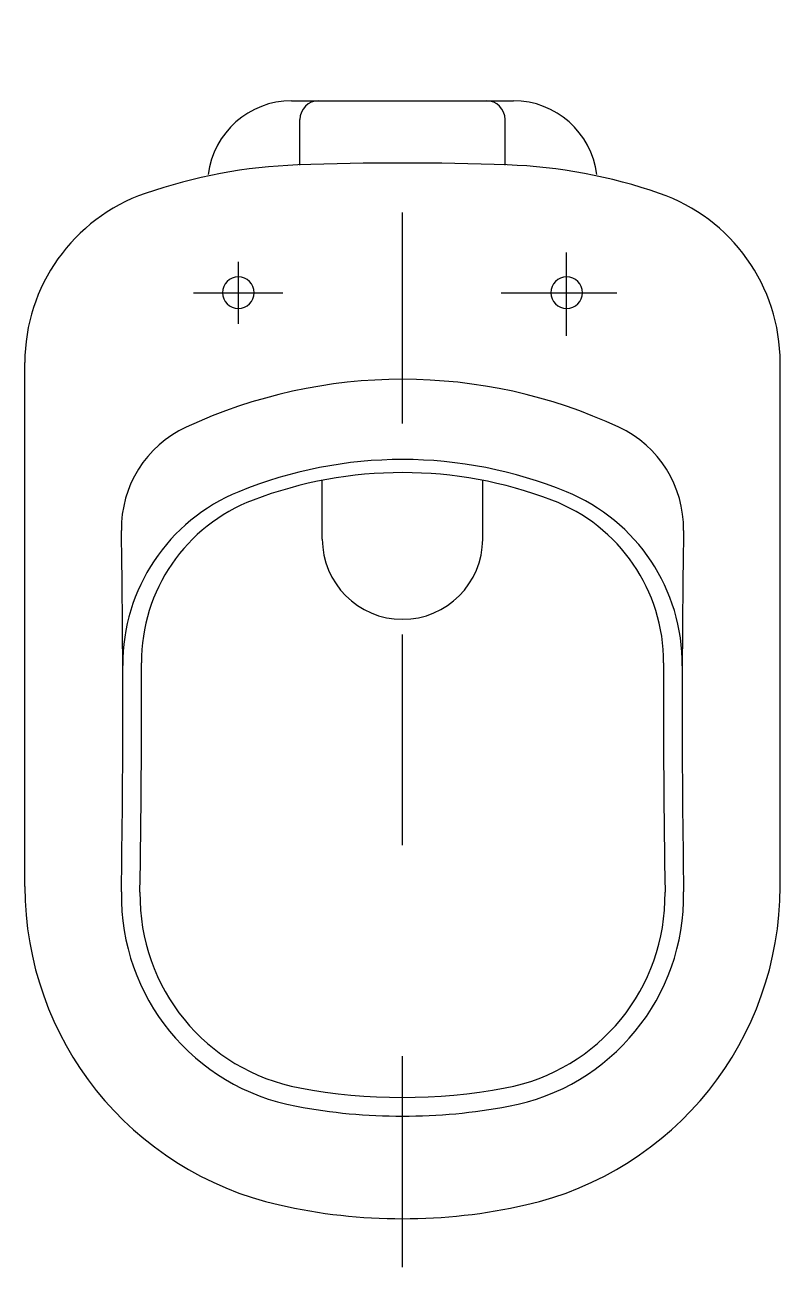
# Model space of a CAD drawing. Extents: x -985.522 to -985.163, y 838.661 to 839.25.
import ezdxf

# ---------------------------------------------------------------- set-up
doc = ezdxf.new("R2010")
doc.units = 0
doc.header["$LTSCALE"] = 0.2
doc.header["$MEASUREMENT"] = 0
doc.linetypes.add('AXES', pattern=[0.54, 0.3, -0.08, 0.08, -0.08])
doc.linetypes.add('CONTINU', pattern=[0])
doc.layers.get('0').update_dxf_attribs({"linetype": 'CONTINUOUS'})
doc.layers.add('DECA_EIXOS', color=5, linetype='AXES')

msp = doc.modelspace()

# ---------------------------------------------------------------- linework, layer by layer
at = {"linetype": 'CONTINU'}
for points in [[(-985.39514, 839.21386, 0.378909), (-985.43464, 839.17892)], [(-985.38232, 839.21386, 0.414213), (-985.39116, 839.20502)], [(-985.2939, 839.20502, 0.414213), (-985.30274, 839.21386)], [(-985.25042, 839.17892, 0.378909), (-985.28992, 839.21386)], [(-985.39221, 839.18345, 0.074714), (-985.46454, 839.16992)], [(-985.29285, 839.18345, 0.017899), (-985.39221, 839.18345)], [(-985.22066, 839.16997, 0.074714), (-985.29285, 839.18345)], [(-985.46454, 839.16992, 0.319419), (-985.52159, 839.08973)], [(-985.16347, 839.08973, 0.319888), (-985.22066, 839.16997)], [(-985.42034, 839.1304, 1), (-985.42034, 839.11537)], [(-985.42034, 839.11537, 1), (-985.42034, 839.1304)], [(-985.26472, 839.1304, 1), (-985.26472, 839.11537)], [(-985.26472, 839.11537, 1), (-985.26472, 839.1304)], [(-985.23992, 839.05909, 0.221331), (-985.44506, 839.05913)], [(-985.44506, 839.05913, 0.297228), (-985.4758, 839.01015)], [(-985.20926, 839.01015, 0.295957), (-985.23992, 839.05909)], [(-985.26481, 839.02849, 0.196765), (-985.42017, 839.02852)], [(-985.27167, 839.02454, 0.184122), (-985.41333, 839.02457)], [(-985.42017, 839.02852, 0.306213), (-985.47517, 838.94618)], [(-985.41333, 839.02457, 0.312502), (-985.46633, 838.94737)], [(-985.21873, 838.94737, 0.312273), (-985.27167, 839.02454)], [(-985.20989, 838.94592, 0.306739), (-985.26481, 839.02849)], [(-985.47583, 838.83876, 0.008003), (-985.4758, 839.01015)], [(-985.38055, 839.00606, 0.999992), (-985.30451, 839.00606)], [(-985.20926, 839.01015, 0.008013), (-985.20923, 838.83876)], [(-985.46699, 838.83862, 0.00507), (-985.46633, 838.94737)], [(-985.21873, 838.94737, 0.00507), (-985.21807, 838.83862)], [(-985.52159, 838.84132, 0.35064), (-985.40089, 838.69037)], [(-985.28417, 838.69037, 0.35064), (-985.16347, 838.84132)], [(-985.47583, 838.83876, 0.366179), (-985.39282, 838.73715)], [(-985.46699, 838.83862, 0.365737), (-985.39126, 838.74586)], [(-985.29387, 838.74585, 0.365737), (-985.21807, 838.83862)], [(-985.29225, 838.73715, 0.365737), (-985.20923, 838.83876)], [(-985.39126, 838.74586, 0.092572), (-985.29387, 838.74585)], [(-985.39282, 838.73715, 0.09251), (-985.29225, 838.73715)], [(-985.40089, 838.69037, 0.111499), (-985.28417, 838.69037)]]:
    msp.add_lwpolyline(points, format="xyb", dxfattribs=at)
for points in [[(-985.39514, 839.21386), (-985.28992, 839.21386)], [(-985.39116, 839.18327), (-985.39116, 839.20502)], [(-985.2939, 839.18327), (-985.2939, 839.20502)], [(-985.52159, 838.84132), (-985.52159, 839.08973)], [(-985.16347, 838.84132), (-985.16347, 839.08973)], [(-985.38055, 839.00606), (-985.38055, 839.03393)], [(-985.30451, 839.00504), (-985.30451, 839.03393)]]:
    msp.add_lwpolyline(points, dxfattribs=at)
at = {"layer": 'DECA_EIXOS'}
for points in [[(-985.34253, 838.66089), (-985.34253, 839.24987)], [(-985.26472, 839.10244), (-985.26472, 839.14194)], [(-985.42034, 839.10818), (-985.42034, 839.13754)], [(-985.44169, 839.12289), (-985.39929, 839.12289)], [(-985.29568, 839.12289), (-985.24094, 839.12289)]]:
    msp.add_lwpolyline(points, dxfattribs=at)

doc.saveas('drawing.dxf')
